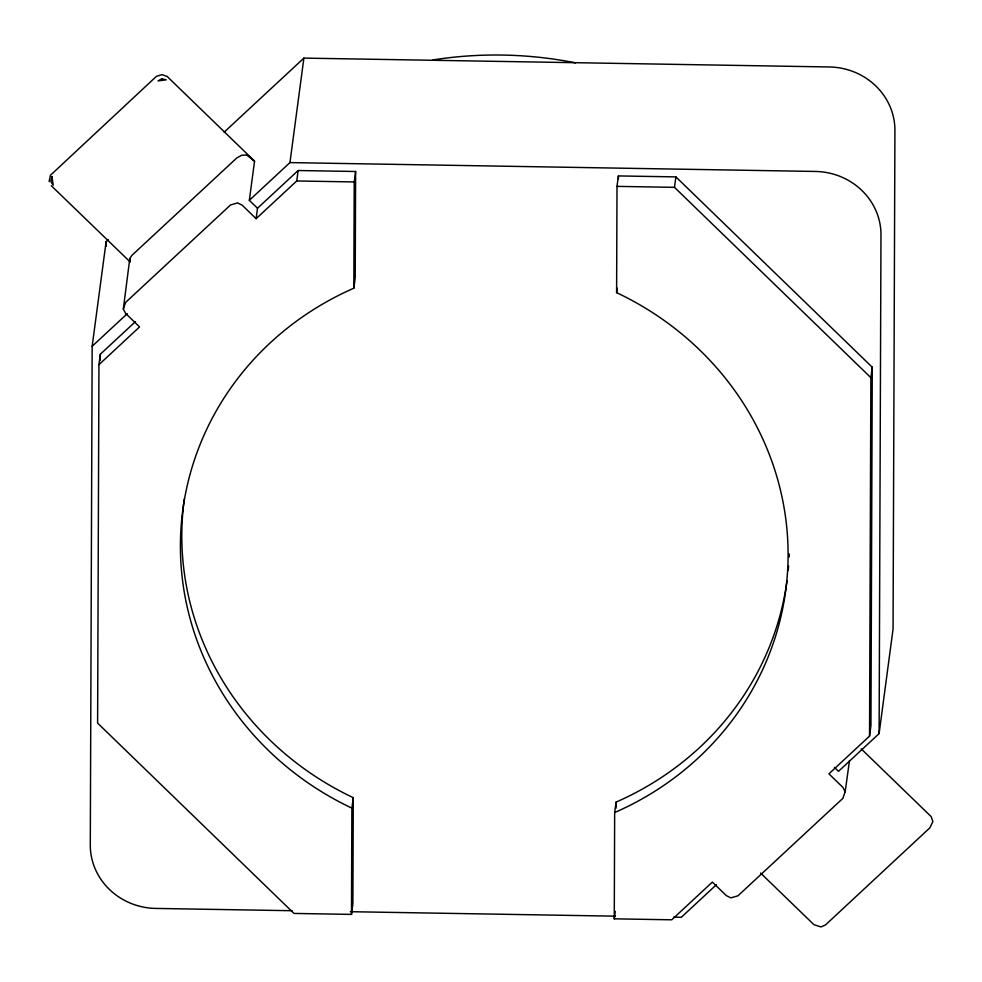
<?xml version="1.0" encoding="UTF-8"?>
<svg xmlns="http://www.w3.org/2000/svg" width="982" height="982" viewBox="0 0 982 982"><rect width="100%" height="100%" fill="white"/><g stroke="black" fill="none" stroke-linecap="round" stroke-linejoin="round"><path stroke-width="1.47" d="M108.351 239.706L106.105 241.793L92.161 346.278L90.295 844.974A65.757 62.283 7.6 0 0 155.757 908.424L292.133 910.719M135.479 321.58L100.348 354.207L98.949 364.653L97.611 723.096L293.999 913.432L351.482 914.402L352.882 903.956L353.275 797.679A304.113 288.07 7.6 0 1 184.297 498.954M100.324 360.333L100.348 354.207M106.081 246.384L106.105 241.793M351.482 914.402L351.875 808.125L353.275 797.679M351.875 808.125A304.113 288.07 7.6 0 1 180.406 545.268A304.113 288.07 7.6 0 1 353.827 288.217L354.22 181.94L355.619 171.494L298.135 170.524L257.505 208.245L256.118 218.691L242.149 205.152L237.632 202.893L230.537 204.968L125.647 302.382L123.315 309.072L125.598 313.393L139.567 326.932L98.949 364.653M355.619 171.494L355.214 277.759L353.827 288.217M849.479 760.743L845.171 791.701L842.851 798.391L737.948 895.805L730.853 897.879L726.336 895.609L712.367 882.082L671.749 919.803L614.266 918.833L614.658 812.556L616.058 802.11A304.113 288.07 7.6 0 0 786.987 580.927M614.658 812.556A304.113 288.07 7.6 0 0 788.092 555.505A304.113 288.07 7.6 0 0 616.61 292.648L617.003 186.371L618.402 175.925L675.886 176.895L872.274 367.231L870.936 725.661L869.536 736.107L828.918 773.841L842.887 787.38L845.171 791.701M616.033 808.186L616.058 802.11M618.39 178.957L618.402 175.925M869.536 736.107L870.874 377.677L872.274 367.231M834.405 767.359L838.493 771.324L879.111 733.591L880.977 234.907A65.757 62.283 7.6 0 0 815.514 171.457L289.948 162.595L249.33 200.316L257.505 208.245M123.315 309.072L129.796 258.536L131.919 255.357L236.809 157.942L241.682 155.266L247.083 154.96L254.559 161.134L249.33 200.316M289.948 162.595L303.892 58.11L829.459 66.972A65.757 62.283 7.6 0 1 894.921 130.422L893.055 629.106L879.111 733.591M256.118 218.691L296.736 180.97L298.135 170.524M616.61 292.648L617.199 288.168M870.874 377.677L674.487 187.341L675.886 176.895M614.266 918.833L615.26 911.37M49.1 181.596L50.463 175.262L156.408 76.351L161.969 74.644L167.149 76.461L254.559 161.134M224.105 132.214L303.892 58.11M92.161 346.278L127.292 313.651M716.455 884.659L681.324 917.286L673.664 917.151M296.736 180.97L354.22 181.94M617.003 186.371L674.487 187.341M350.353 911.701L615.444 916.169M247.083 154.96L253.798 160.594M51.309 185.733L130.287 262.084M760.608 873.096L813.955 924.688L820.964 926.934L825.481 924.946L929.844 827.851L932.9 821.59L931.157 816.607L861.214 748.873M129.796 258.536L130.127 260.905M789.295 554.044A304.113 288.07 7.6 0 1 789.172 557.039M788.595 566.025A304.113 288.07 7.6 0 1 788.202 570.517M433.013 59.927A386.319 365.918 7.6 0 1 575.55 62.86M52.009 176.576L50.819 181.535L53.188 185.23L52.009 176.576M161.956 78.806L158.004 80.892L166.24 79.861L161.956 78.806"/></g></svg>
